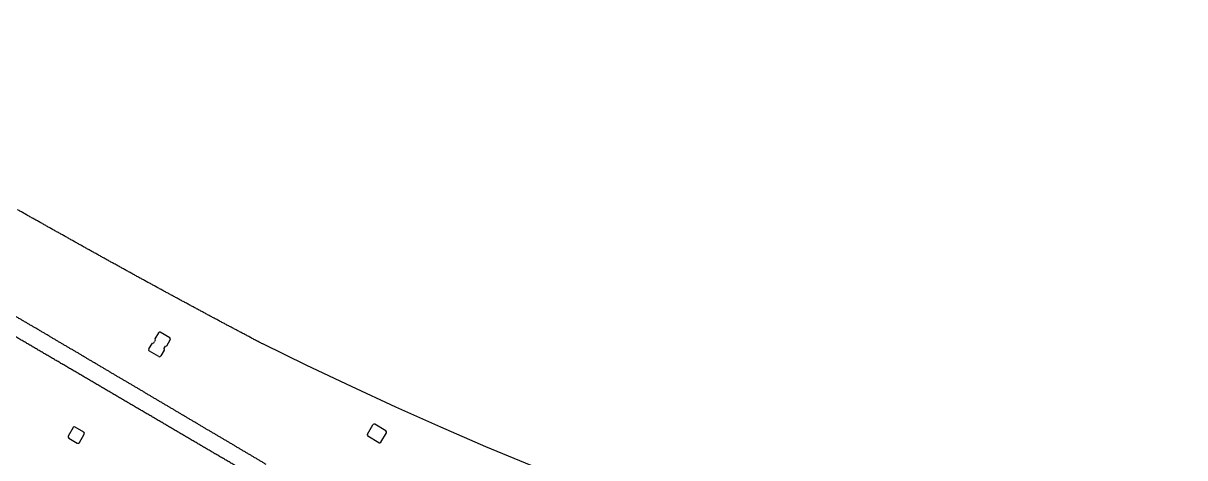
# Model space of a CAD drawing. Header units: inches. Extents: x 499362 to 502582, y 2542122 to 2545349.
# Drawn here: x 500853 to 500971, y 2543711.2 to 2543755.3 of the extents above; entities that cross this region are included whole.
import ezdxf

# ---------------------------------------------------------------- set-up
doc = ezdxf.new("R2010")
doc.units = ezdxf.units.IN
doc.header["$MEASUREMENT"] = 0
doc.layers.add('0-段落划分', color=2, linetype='Continuous')
doc.layers.add('桥-立柱', color=5, linetype='Continuous')

# ---------------------------------------------------------------- blocks, each defined once
blk = doc.blocks.new('A$C035667EC')
at = {"layer": '桥-立柱', "color": 1, "linetype": 'Continuous'}
for p, q in [((500866.74, 2543723.84), (500866.38, 2543723.24)), ((500867.89, 2543723.34), (500866.94, 2543723.9)), ((500865.78, 2543722.21), (500866.13, 2543722.81)), ((500866.13, 2543722.81), (500866.27, 2543722.84)), ((500866.27, 2543722.84), (500866.34, 2543722.97)), ((500866.42, 2543723.1), (500866.34, 2543722.97)), ((500866.38, 2543723.24), (500866.42, 2543723.1)), ((500867.59, 2543722.53), (500867.94, 2543723.13)), ((500866.78, 2543721.44), (500865.83, 2543722)), ((500867.34, 2543722.1), (500866.98, 2543721.5)), ((500867.38, 2543722.37), (500867.3, 2543722.24)), ((500867.3, 2543722.24), (500867.34, 2543722.1)), ((500867.38, 2543722.37), (500867.45, 2543722.5)), ((500867.45, 2543722.5), (500867.59, 2543722.53)), ((500887.96, 2543713.56), (500888.52, 2543714.5)), ((500889.84, 2543713.89), (500888.72, 2543714.56)), ((500858.1, 2543714.22), (500857.59, 2543713.36)), ((500857.65, 2543713.16), (500858.51, 2543712.65)), ((500859.17, 2543713.77), (500858.31, 2543714.28)), ((500858.72, 2543712.7), (500859.22, 2543713.57)), ((500889.13, 2543712.69), (500888.01, 2543713.35)), ((500889.33, 2543712.74), (500889.89, 2543713.69))]:
    blk.add_line(p, q, dxfattribs=at)
for centre, start, end in [((500866.87, 2543723.77), 59.5811, 149.5811), ((500867.82, 2543723.21), 329.5811, 59.5811), ((500865.9, 2543722.13), 149.5811, 239.5811), ((500866.85, 2543721.57), 239.5811, 329.5811), ((500888.65, 2543714.43), 59.4224, 149.4224), ((500857.72, 2543713.29), 149.617, 239.617), ((500858.23, 2543714.15), 59.617, 149.617), ((500859.09, 2543713.64), 329.617, 59.617), ((500888.09, 2543713.48), 149.4224, 239.4224), ((500889.76, 2543713.77), 329.4224, 59.4224), ((500858.59, 2543712.78), 239.617, 329.617), ((500889.2, 2543712.82), 239.4224, 329.4224)]:
    blk.add_arc(centre, 0.15, start, end, dxfattribs=at)
blk = doc.blocks.new('A$C3A006F90')
at = {"layer": '0-段落划分', "color": 2, "flags": 128}
for points in [[(500875.36, 2543709.89, -0.000001), (500874.98, 2543710.12, -0.000001), (500874.59, 2543710.34, -0.000001), (500874.21, 2543710.57, -0.000002), (500873.83, 2543710.79, -0.000002), (500873.44, 2543711.02, -0.000002), (500873.06, 2543711.24, -0.000002), (500872.68, 2543711.47, -0.000002), (500872.29, 2543711.69, -0.000003), (500871.91, 2543711.92, -0.000003), (500871.53, 2543712.14, -0.000003), (500871.14, 2543712.37, -0.000003), (500870.76, 2543712.59, -0.000003), (500870.38, 2543712.82, -0.000004), (500869.99, 2543713.04, -0.000004), (500869.61, 2543713.27, -0.000004), (500869.22, 2543713.49, -0.000004), (500868.84, 2543713.72, -0.000004), (500868.46, 2543713.94, -0.000005), (500868.07, 2543714.17, -0.000005), (500867.69, 2543714.39, -0.000005), (500867.31, 2543714.62, -0.000005), (500866.92, 2543714.84, -0.000005), (500866.54, 2543715.07, -0.000005), (500866.16, 2543715.29, -0.000006), (500865.77, 2543715.52, -0.000006), (500865.39, 2543715.74, -0.000006), (500865.01, 2543715.97, -0.000006), (500864.62, 2543716.19, -0.000006), (500864.24, 2543716.42, -0.000007), (500863.86, 2543716.64, -0.000007), (500863.47, 2543716.87, -0.000007), (500863.09, 2543717.09, -0.000007), (500862.71, 2543717.32, -0.000007), (500862.32, 2543717.54, -0.000008), (500861.94, 2543717.77, -0.000008), (500861.55, 2543717.99, -0.000008), (500861.17, 2543718.22, -0.000008), (500860.79, 2543718.44, -0.000008), (500860.4, 2543718.67, -0.000009), (500860.02, 2543718.89, -0.000009), (500859.64, 2543719.12, -0.000009), (500859.25, 2543719.34, -0.000009), (500858.87, 2543719.57, -0.000009), (500858.49, 2543719.79, -0.00001), (500858.1, 2543720.02, -0.00001), (500857.72, 2543720.24, -0.00001), (500857.33, 2543720.47, -0.00001), (500856.95, 2543720.69, -0.00001), (500856.57, 2543720.92, -0.000011), (500856.18, 2543721.14, -0.000011), (500855.8, 2543721.37, -0.000011), (500855.42, 2543721.59, -0.000011), (500855.03, 2543721.82, -0.000011), (500854.65, 2543722.04, -0.000011), (500854.26, 2543722.27, -0.000012), (500853.88, 2543722.49, -0.000012), (500853.5, 2543722.72, -0.000012), (500853.11, 2543722.94, -0.000012), (500852.73, 2543723.16, -0.000012), (500852.34, 2543723.39, -0.000013), (500851.96, 2543723.61, -0.000013), (500851.58, 2543723.84, -0.000013), (500851.19, 2543724.06, -0.000013), (500850.81, 2543724.29, -0.000013), (500850.42, 2543724.51, -0.000014)], [(500877.35, 2543722.72, 0.000017), (500877.31, 2543722.73, 0.000164), (500876.97, 2543722.91, 0.000162), (500876.62, 2543723.09, 0.000161), (500876.28, 2543723.27, 0.000159), (500875.94, 2543723.46, 0.000158), (500875.59, 2543723.64, 0.000156), (500875.25, 2543723.82, 0.000155), (500874.91, 2543724, 0.000153), (500874.56, 2543724.18, 0.000152), (500874.22, 2543724.36, 0.00015), (500873.88, 2543724.54, 0.000148), (500873.53, 2543724.73, 0.000147), (500873.19, 2543724.91, 0.000145), (500872.85, 2543725.09, 0.000144), (500872.51, 2543725.28, 0.000142), (500872.16, 2543725.46, 0.000141), (500871.82, 2543725.64, 0.000139), (500871.48, 2543725.83, 0.000138), (500871.14, 2543726.01, 0.000136), (500870.8, 2543726.19, 0.000135), (500870.45, 2543726.38, 0.000133), (500870.11, 2543726.56, 0.000132), (500869.77, 2543726.75, 0.00013), (500869.43, 2543726.93, 0.000129), (500869.09, 2543727.11, 0.000127), (500868.74, 2543727.3, 0.000126), (500868.4, 2543727.49, 0.000124), (500868.06, 2543727.67, 0.000123), (500867.72, 2543727.86, 0.000121), (500867.38, 2543728.04, 0.00012), (500867.04, 2543728.23, 0.000118), (500866.7, 2543728.41, 0.000117), (500866.36, 2543728.6, 0.000115), (500866.02, 2543728.79, 0.000113), (500865.67, 2543728.97, 0.000112), (500865.33, 2543729.16, 0.00011), (500864.99, 2543729.35, 0.000109), (500864.65, 2543729.53, 0.000107), (500864.31, 2543729.72, 0.000106), (500863.97, 2543729.91, 0.000104), (500863.63, 2543730.09, 0.000103), (500863.29, 2543730.28, 0.000101), (500862.95, 2543730.47, 0.0001), (500862.61, 2543730.66, 0.000098), (500862.27, 2543730.85, 0.000096), (500861.93, 2543731.03, 0.000095), (500861.59, 2543731.22, 0.000093), (500861.25, 2543731.41, 0.000092), (500860.91, 2543731.6, 0.00009), (500860.57, 2543731.79, 0.000089), (500860.23, 2543731.98, 0.000087), (500859.89, 2543732.16, 0.000086), (500859.55, 2543732.35, 0.000084), (500859.21, 2543732.54, 0.000083), (500858.87, 2543732.73, 0.000081), (500858.54, 2543732.92, 0.000079), (500858.2, 2543733.11, 0.000078), (500857.86, 2543733.3, 0.000076), (500857.52, 2543733.49, 0.000075), (500857.18, 2543733.68, 0.000073), (500856.84, 2543733.87, 0.000072), (500856.5, 2543734.06, 0.00007), (500856.16, 2543734.25, 0.000069), (500855.82, 2543734.44, 0.000067), (500855.48, 2543734.63, 0.000066), (500855.15, 2543734.82, 0.000064), (500854.81, 2543735.01, 0.000063), (500854.47, 2543735.2, 0.000061), (500854.13, 2543735.39, 0.000059), (500853.79, 2543735.58, 0.000058), (500853.45, 2543735.77, 0.000056), (500853.11, 2543735.96, 0.000055), (500852.77, 2543736.16, 0.000053), (500852.44, 2543736.35, 0.000052)], [(500841.62, 2543742.49, 0.000002), (500841.28, 2543742.68)], [(500877.7, 2543710.48, -0.000001), (500877.41, 2543710.65, -0.000001), (500877.12, 2543710.82, -0.000001), (500876.84, 2543710.99, -0.000002), (500876.55, 2543711.16, -0.000002), (500876.26, 2543711.33, -0.000002), (500875.98, 2543711.5, -0.000002), (500875.69, 2543711.67, -0.000002), (500875.4, 2543711.84, -0.000002), (500875.12, 2543712.01, -0.000002), (500874.83, 2543712.18, -0.000003), (500874.54, 2543712.35, -0.000003), (500874.26, 2543712.52, -0.000003), (500873.97, 2543712.69, -0.000003), (500873.68, 2543712.86, -0.000003), (500873.4, 2543713.03, -0.000003), (500873.11, 2543713.2, -0.000003), (500872.82, 2543713.37, -0.000004), (500872.54, 2543713.54, -0.000004), (500872.25, 2543713.71, -0.000004), (500871.96, 2543713.88, -0.000004), (500871.67, 2543714.04, -0.000004), (500871.39, 2543714.21, -0.000004), (500871.1, 2543714.38, -0.000004), (500870.81, 2543714.55, -0.000005), (500870.53, 2543714.72, -0.000005), (500870.24, 2543714.89, -0.000005), (500869.95, 2543715.06, -0.000005), (500869.67, 2543715.23, -0.000005), (500869.38, 2543715.4, -0.000005), (500869.09, 2543715.57, -0.000005), (500868.81, 2543715.74, -0.000006), (500868.52, 2543715.91, -0.000006), (500868.23, 2543716.08, -0.000006), (500867.95, 2543716.25, -0.000006), (500867.66, 2543716.42, -0.000006), (500867.37, 2543716.59, -0.000006), (500867.08, 2543716.76, -0.000006), (500866.8, 2543716.93, -0.000007), (500866.51, 2543717.1, -0.000007), (500866.22, 2543717.27, -0.000007), (500865.94, 2543717.44, -0.000007), (500865.65, 2543717.61, -0.000007), (500865.36, 2543717.78, -0.000007), (500865.08, 2543717.95, -0.000007), (500864.79, 2543718.12, -0.000008), (500864.5, 2543718.29, -0.000008), (500864.22, 2543718.46, -0.000008), (500863.93, 2543718.63, -0.000008), (500863.64, 2543718.8, -0.000008), (500863.35, 2543718.97, -0.000008), (500863.07, 2543719.14, -0.000008), (500862.78, 2543719.3, -0.000009), (500862.49, 2543719.47, -0.000009), (500862.21, 2543719.64, -0.000009), (500861.92, 2543719.81, -0.000009), (500861.63, 2543719.98, -0.000009), (500861.35, 2543720.15, -0.000009), (500861.06, 2543720.32, -0.000009), (500860.77, 2543720.49, -0.00001), (500860.49, 2543720.66, -0.00001), (500860.2, 2543720.83, -0.00001), (500859.91, 2543721, -0.00001), (500859.62, 2543721.17, -0.00001), (500859.34, 2543721.34, -0.00001), (500859.05, 2543721.51, -0.00001), (500858.76, 2543721.68, -0.000011), (500858.48, 2543721.85, -0.000011), (500858.19, 2543722.02, -0.000011), (500857.9, 2543722.19, -0.000011), (500857.61, 2543722.35, -0.000011), (500857.33, 2543722.52, -0.000011), (500857.04, 2543722.69, -0.000011), (500856.75, 2543722.86, -0.000012), (500856.47, 2543723.03, -0.000012), (500856.18, 2543723.2, -0.000012), (500855.89, 2543723.37, -0.000012), (500855.61, 2543723.54, -0.000012), (500855.32, 2543723.71, -0.000012), (500855.03, 2543723.88, -0.000012), (500854.74, 2543724.05, -0.000013), (500854.46, 2543724.22, -0.000013), (500854.17, 2543724.39, -0.000013), (500853.88, 2543724.55, -0.000013), (500853.6, 2543724.72, -0.000013), (500853.31, 2543724.89, -0.000013), (500853.02, 2543725.06, -0.000013), (500852.73, 2543725.23, -0.000014), (500852.45, 2543725.4, -0.000014), (500852.16, 2543725.57, -0.000014), (500851.87, 2543725.74, -0.000014), (500851.58, 2543725.91, -0.000014), (500851.3, 2543726.08, -0.000014), (500851.01, 2543726.25, -0.000014)], [(500867, 2543695.67, -0.000001), (500866.62, 2543695.89, -0.000001), (500866.24, 2543696.12, -0.000001), (500865.85, 2543696.34, -0.000002), (500865.47, 2543696.57, -0.000002), (500865.09, 2543696.79, -0.000002), (500864.7, 2543697.02, -0.000002), (500864.32, 2543697.24, -0.000002), (500863.94, 2543697.47, -0.000003)], [(500872.37, 2543690.17, -0.000001), (500872.03, 2543690.37, -0.000001), (500871.7, 2543690.57, -0.000001)]]:
    blk.add_lwpolyline(points, format="xyb", dxfattribs=at)
blk.add_lwpolyline([(500932.65, 2543700.3), (500927.92, 2543701.81), (500923.21, 2543703.39), (500918.52, 2543705.03), (500913.85, 2543706.75), (500909.21, 2543708.53), (500904.59, 2543710.38), (500899.99, 2543712.29), (500895.42, 2543714.27), (500890.87, 2543716.3), (500886.34, 2543718.39), (500881.83, 2543720.53), (500877.35, 2543722.72)], dxfattribs=at)
at = {"layer": '0-段落划分', "color": 2}
for radius, start in [(3170.75, 56.28488), (3161.75, 52.92672), (3159.5, 56.53315), (3158.75, 56.58088), (3149.75, 56.45506), (3149, 56.40711)]:
    blk.add_arc((499218.53, 2540962.97), radius, start, 61.09589, dxfattribs=at)
at = {"layer": '0-段落划分', "color": 2, "linetype": 'Continuous'}
blk.add_blockref('A$C035667EC', (0, 0), dxfattribs=at)

msp = doc.modelspace()

# ---------------------------------------------------------------- block references
at = {"layer": '0-段落划分'}
msp.add_blockref('A$C3A006F90', (0, 0), dxfattribs=at)

doc.saveas('drawing.dxf')
